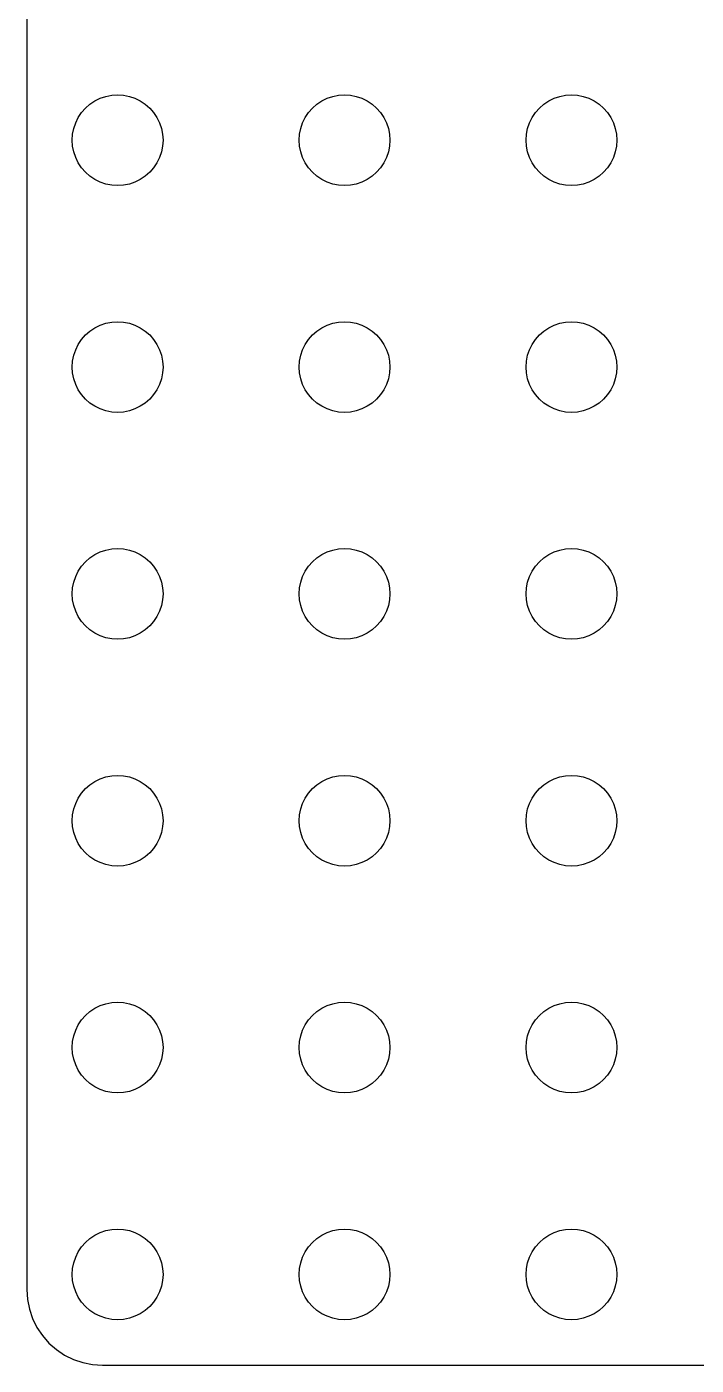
# Model space of a CAD drawing. Header units: metres. Extents: x -89 to 89, y -89 to 89.
# Drawn here: x -88.5 to -44.3, y -88.5 to 0 of the extents above; entities that cross this region are included whole.
import ezdxf

# ---------------------------------------------------------------- set-up
doc = ezdxf.new("R2010")
doc.units = ezdxf.units.M

msp = doc.modelspace()

# ---------------------------------------------------------------- linework, layer by layer
for p, q in [((-88.505, 83.505), (-88.505, -83.505)), ((-84.6213, -5.37868), (-84.3263, -5.11993)), ((-84.3263, -5.11993), (-84, -4.90192)), ((-84, -4.90192), (-83.648, -4.72835)), ((-83.648, -4.72835), (-83.2765, -4.60222)), ((-83.2765, -4.60222), (-82.8916, -4.52567)), ((-82.8916, -4.52567), (-82.5, -4.5)), ((-82.5, -4.5), (-82.1084, -4.52567)), ((-82.1084, -4.52567), (-81.7235, -4.60222)), ((-81.7235, -4.60222), (-81.3519, -4.72835)), ((-81.3519, -4.72835), (-81, -4.90192)), ((-81, -4.90192), (-80.6737, -5.11993)), ((-80.6737, -5.11993), (-80.3787, -5.37868)), ((-69.6213, -5.37868), (-69.3263, -5.11993)), ((-69.3263, -5.11993), (-69, -4.90192)), ((-69, -4.90192), (-68.648, -4.72835)), ((-68.648, -4.72835), (-68.2765, -4.60222)), ((-68.2765, -4.60222), (-67.8916, -4.52567)), ((-67.8916, -4.52567), (-67.5, -4.5)), ((-67.5, -4.5), (-67.1084, -4.52567)), ((-67.1084, -4.52567), (-66.7235, -4.60222)), ((-66.7235, -4.60222), (-66.3519, -4.72835)), ((-66.3519, -4.72835), (-66, -4.90192)), ((-66, -4.90192), (-65.6737, -5.11993)), ((-65.6737, -5.11993), (-65.3787, -5.37868)), ((-54.6213, -5.37868), (-54.3263, -5.11993)), ((-54.3263, -5.11993), (-54, -4.90192)), ((-54, -4.90192), (-53.648, -4.72835)), ((-53.648, -4.72835), (-53.2765, -4.60222)), ((-53.2765, -4.60222), (-52.8916, -4.52567)), ((-52.8916, -4.52567), (-52.5, -4.5)), ((-52.5, -4.5), (-52.1084, -4.52567)), ((-52.1084, -4.52567), (-51.7235, -4.60222)), ((-51.7235, -4.60222), (-51.3519, -4.72835)), ((-51.3519, -4.72835), (-51, -4.90192)), ((-51, -4.90192), (-50.6737, -5.11993)), ((-50.6737, -5.11993), (-50.3787, -5.37868)), ((-85.2716, -6.35194), (-85.0981, -6)), ((-85.0981, -6), (-84.8801, -5.67371)), ((-84.8801, -5.67371), (-84.6213, -5.37868)), ((-80.3787, -5.37868), (-80.1199, -5.67371)), ((-80.1199, -5.67371), (-79.9019, -6)), ((-79.9019, -6), (-79.7284, -6.35194)), ((-70.2716, -6.35194), (-70.0981, -6)), ((-70.0981, -6), (-69.8801, -5.67371)), ((-69.8801, -5.67371), (-69.6213, -5.37868)), ((-65.3787, -5.37868), (-65.1199, -5.67371)), ((-65.1199, -5.67371), (-64.9019, -6)), ((-64.9019, -6), (-64.7284, -6.35194)), ((-55.2716, -6.35194), (-55.0981, -6)), ((-55.0981, -6), (-54.8801, -5.67371)), ((-54.8801, -5.67371), (-54.6213, -5.37868)), ((-50.3787, -5.37868), (-50.1199, -5.67371)), ((-50.1199, -5.67371), (-49.9019, -6)), ((-49.9019, -6), (-49.7284, -6.35194)), ((-85.4743, -7.10841), (-85.3978, -6.72354)), ((-85.3978, -6.72354), (-85.2716, -6.35194)), ((-79.7284, -6.35194), (-79.6022, -6.72354)), ((-79.6022, -6.72354), (-79.5257, -7.10841)), ((-70.4743, -7.10841), (-70.3978, -6.72354)), ((-70.3978, -6.72354), (-70.2716, -6.35194)), ((-64.7284, -6.35194), (-64.6022, -6.72354)), ((-64.6022, -6.72354), (-64.5257, -7.10841)), ((-55.4743, -7.10841), (-55.3978, -6.72354)), ((-55.3978, -6.72354), (-55.2716, -6.35194)), ((-49.7284, -6.35194), (-49.6022, -6.72354)), ((-49.6022, -6.72354), (-49.5257, -7.10841)), ((-85.5, -7.5), (-85.4743, -7.10841)), ((-85.4743, -7.89157), (-85.5, -7.5)), ((-85.3978, -8.27644), (-85.4743, -7.89157)), ((-79.5257, -7.89157), (-79.6022, -8.27644)), ((-79.5257, -7.10841), (-79.5, -7.5)), ((-79.5, -7.5), (-79.5257, -7.89157)), ((-70.5, -7.5), (-70.4743, -7.10841)), ((-70.4743, -7.89157), (-70.5, -7.5)), ((-70.3978, -8.27644), (-70.4743, -7.89157)), ((-64.5257, -7.89157), (-64.6022, -8.27644)), ((-64.5257, -7.10841), (-64.5, -7.5)), ((-64.5, -7.5), (-64.5257, -7.89157)), ((-55.5, -7.5), (-55.4743, -7.10841)), ((-55.4743, -7.89157), (-55.5, -7.5)), ((-55.3978, -8.27644), (-55.4743, -7.89157)), ((-49.5257, -7.89157), (-49.6022, -8.27644)), ((-49.5257, -7.10841), (-49.5, -7.5)), ((-49.5, -7.5), (-49.5257, -7.89157)), ((-85.2716, -8.64804), (-85.3978, -8.27644)), ((-85.0981, -9), (-85.2716, -8.64804)), ((-79.7284, -8.64804), (-79.9019, -9)), ((-79.6022, -8.27644), (-79.7284, -8.64804)), ((-70.2716, -8.64804), (-70.3978, -8.27644)), ((-70.0981, -9), (-70.2716, -8.64804)), ((-64.7284, -8.64804), (-64.9019, -9)), ((-64.6022, -8.27644), (-64.7284, -8.64804)), ((-55.2716, -8.64804), (-55.3978, -8.27644)), ((-55.0981, -9), (-55.2716, -8.64804)), ((-49.7284, -8.64804), (-49.9019, -9)), ((-49.6022, -8.27644), (-49.7284, -8.64804)), ((-84.8801, -9.32628), (-85.0981, -9)), ((-84.6213, -9.62131), (-84.8801, -9.32628)), ((-84.3263, -9.88005), (-84.6213, -9.62131)), ((-80.3787, -9.62131), (-80.6737, -9.88005)), ((-80.1199, -9.32628), (-80.3787, -9.62131)), ((-79.9019, -9), (-80.1199, -9.32628)), ((-69.8801, -9.32628), (-70.0981, -9)), ((-69.6213, -9.62131), (-69.8801, -9.32628)), ((-69.3263, -9.88005), (-69.6213, -9.62131)), ((-65.3787, -9.62131), (-65.6737, -9.88005)), ((-65.1199, -9.32628), (-65.3787, -9.62131)), ((-64.9019, -9), (-65.1199, -9.32628)), ((-54.8801, -9.32628), (-55.0981, -9)), ((-54.6213, -9.62131), (-54.8801, -9.32628)), ((-54.3263, -9.88005), (-54.6213, -9.62131)), ((-50.3787, -9.62131), (-50.6737, -9.88005)), ((-50.1199, -9.32628), (-50.3787, -9.62131)), ((-49.9019, -9), (-50.1199, -9.32628)), ((-84, -10.0981), (-84.3263, -9.88005)), ((-83.648, -10.2716), (-84, -10.0981)), ((-83.2765, -10.3978), (-83.648, -10.2716)), ((-82.8916, -10.4743), (-83.2765, -10.3978)), ((-82.5, -10.5), (-82.8916, -10.4743)), ((-82.1084, -10.4743), (-82.5, -10.5)), ((-81.7235, -10.3978), (-82.1084, -10.4743)), ((-81.3519, -10.2716), (-81.7235, -10.3978)), ((-81, -10.0981), (-81.3519, -10.2716)), ((-80.6737, -9.88005), (-81, -10.0981)), ((-69, -10.0981), (-69.3263, -9.88005)), ((-68.648, -10.2716), (-69, -10.0981)), ((-68.2765, -10.3978), (-68.648, -10.2716)), ((-67.8916, -10.4743), (-68.2765, -10.3978)), ((-67.5, -10.5), (-67.8916, -10.4743)), ((-67.1084, -10.4743), (-67.5, -10.5)), ((-66.7235, -10.3978), (-67.1084, -10.4743)), ((-66.3519, -10.2716), (-66.7235, -10.3978)), ((-66, -10.0981), (-66.3519, -10.2716)), ((-65.6737, -9.88005), (-66, -10.0981)), ((-54, -10.0981), (-54.3263, -9.88005)), ((-53.648, -10.2716), (-54, -10.0981)), ((-53.2765, -10.3978), (-53.648, -10.2716)), ((-52.8916, -10.4743), (-53.2765, -10.3978)), ((-52.5, -10.5), (-52.8916, -10.4743)), ((-52.1084, -10.4743), (-52.5, -10.5)), ((-51.7235, -10.3978), (-52.1084, -10.4743)), ((-51.3519, -10.2716), (-51.7235, -10.3978)), ((-51, -10.0981), (-51.3519, -10.2716)), ((-50.6737, -9.88005), (-51, -10.0981)), ((-84.6213, -20.3787), (-84.3263, -20.1199)), ((-84.3263, -20.1199), (-84, -19.9019)), ((-84, -19.9019), (-83.648, -19.7283)), ((-83.648, -19.7283), (-83.2765, -19.6022)), ((-83.2765, -19.6022), (-82.8916, -19.5257)), ((-82.8916, -19.5257), (-82.5, -19.5)), ((-82.5, -19.5), (-82.1084, -19.5257)), ((-82.1084, -19.5257), (-81.7235, -19.6022)), ((-81.7235, -19.6022), (-81.3519, -19.7283)), ((-81.3519, -19.7283), (-81, -19.9019)), ((-81, -19.9019), (-80.6737, -20.1199)), ((-80.6737, -20.1199), (-80.3787, -20.3787)), ((-69.6213, -20.3787), (-69.3263, -20.1199)), ((-69.3263, -20.1199), (-69, -19.9019)), ((-69, -19.9019), (-68.648, -19.7283)), ((-68.648, -19.7283), (-68.2765, -19.6022)), ((-68.2765, -19.6022), (-67.8916, -19.5257)), ((-67.8916, -19.5257), (-67.5, -19.5)), ((-67.5, -19.5), (-67.1084, -19.5257)), ((-67.1084, -19.5257), (-66.7235, -19.6022)), ((-66.7235, -19.6022), (-66.3519, -19.7283)), ((-66.3519, -19.7283), (-66, -19.9019)), ((-66, -19.9019), (-65.6737, -20.1199)), ((-65.6737, -20.1199), (-65.3787, -20.3787)), ((-54.6213, -20.3787), (-54.3263, -20.1199)), ((-54.3263, -20.1199), (-54, -19.9019)), ((-54, -19.9019), (-53.648, -19.7283)), ((-53.648, -19.7283), (-53.2765, -19.6022)), ((-53.2765, -19.6022), (-52.8916, -19.5257)), ((-52.8916, -19.5257), (-52.5, -19.5)), ((-52.5, -19.5), (-52.1084, -19.5257)), ((-52.1084, -19.5257), (-51.7235, -19.6022)), ((-51.7235, -19.6022), (-51.3519, -19.7283)), ((-51.3519, -19.7283), (-51, -19.9019)), ((-51, -19.9019), (-50.6737, -20.1199)), ((-50.6737, -20.1199), (-50.3787, -20.3787)), ((-85.2716, -21.3519), (-85.0981, -21)), ((-85.0981, -21), (-84.8801, -20.6737)), ((-84.8801, -20.6737), (-84.6213, -20.3787)), ((-80.3787, -20.3787), (-80.1199, -20.6737)), ((-80.1199, -20.6737), (-79.9019, -21)), ((-79.9019, -21), (-79.7284, -21.3519)), ((-70.2716, -21.3519), (-70.0981, -21)), ((-70.0981, -21), (-69.8801, -20.6737)), ((-69.8801, -20.6737), (-69.6213, -20.3787)), ((-65.3787, -20.3787), (-65.1199, -20.6737)), ((-65.1199, -20.6737), (-64.9019, -21)), ((-64.9019, -21), (-64.7284, -21.3519)), ((-55.2716, -21.3519), (-55.0981, -21)), ((-55.0981, -21), (-54.8801, -20.6737)), ((-54.8801, -20.6737), (-54.6213, -20.3787)), ((-50.3787, -20.3787), (-50.1199, -20.6737)), ((-50.1199, -20.6737), (-49.9019, -21)), ((-49.9019, -21), (-49.7284, -21.3519)), ((-85.5, -22.5), (-85.4743, -22.1084)), ((-85.4743, -22.1084), (-85.3978, -21.7235)), ((-85.3978, -21.7235), (-85.2716, -21.3519)), ((-79.7284, -21.3519), (-79.6022, -21.7235)), ((-79.6022, -21.7235), (-79.5257, -22.1084)), ((-79.5257, -22.1084), (-79.5, -22.5)), ((-70.5, -22.5), (-70.4743, -22.1084)), ((-70.4743, -22.1084), (-70.3978, -21.7235)), ((-70.3978, -21.7235), (-70.2716, -21.3519)), ((-64.7284, -21.3519), (-64.6022, -21.7235)), ((-64.6022, -21.7235), (-64.5257, -22.1084)), ((-64.5257, -22.1084), (-64.5, -22.5)), ((-55.5, -22.5), (-55.4743, -22.1084)), ((-55.4743, -22.1084), (-55.3978, -21.7235)), ((-55.3978, -21.7235), (-55.2716, -21.3519)), ((-49.7284, -21.3519), (-49.6022, -21.7235)), ((-49.6022, -21.7235), (-49.5257, -22.1084)), ((-49.5257, -22.1084), (-49.5, -22.5)), ((-85.4743, -22.8916), (-85.5, -22.5)), ((-85.3978, -23.2764), (-85.4743, -22.8916)), ((-79.5257, -22.8916), (-79.6022, -23.2764)), ((-79.5, -22.5), (-79.5257, -22.8916)), ((-70.4743, -22.8916), (-70.5, -22.5)), ((-70.3978, -23.2764), (-70.4743, -22.8916)), ((-64.5257, -22.8916), (-64.6022, -23.2764)), ((-64.5, -22.5), (-64.5257, -22.8916)), ((-55.4743, -22.8916), (-55.5, -22.5)), ((-55.3978, -23.2764), (-55.4743, -22.8916)), ((-49.5257, -22.8916), (-49.6022, -23.2764)), ((-49.5, -22.5), (-49.5257, -22.8916)), ((-85.2716, -23.648), (-85.3978, -23.2764)), ((-85.0981, -24), (-85.2716, -23.648)), ((-79.7284, -23.648), (-79.9019, -24)), ((-79.6022, -23.2764), (-79.7284, -23.648)), ((-70.2716, -23.648), (-70.3978, -23.2764)), ((-70.0981, -24), (-70.2716, -23.648)), ((-64.7284, -23.648), (-64.9019, -24)), ((-64.6022, -23.2764), (-64.7284, -23.648)), ((-55.2716, -23.648), (-55.3978, -23.2764)), ((-55.0981, -24), (-55.2716, -23.648)), ((-49.7284, -23.648), (-49.9019, -24)), ((-49.6022, -23.2764), (-49.7284, -23.648)), ((-84.8801, -24.3263), (-85.0981, -24)), ((-84.6213, -24.6213), (-84.8801, -24.3263)), ((-84.3263, -24.8801), (-84.6213, -24.6213)), ((-80.3787, -24.6213), (-80.6737, -24.8801)), ((-80.1199, -24.3263), (-80.3787, -24.6213)), ((-79.9019, -24), (-80.1199, -24.3263)), ((-69.8801, -24.3263), (-70.0981, -24)), ((-69.6213, -24.6213), (-69.8801, -24.3263)), ((-69.3263, -24.8801), (-69.6213, -24.6213)), ((-65.3787, -24.6213), (-65.6737, -24.8801)), ((-65.1199, -24.3263), (-65.3787, -24.6213)), ((-64.9019, -24), (-65.1199, -24.3263)), ((-54.8801, -24.3263), (-55.0981, -24)), ((-54.6213, -24.6213), (-54.8801, -24.3263)), ((-54.3263, -24.8801), (-54.6213, -24.6213)), ((-50.3787, -24.6213), (-50.6737, -24.8801)), ((-50.1199, -24.3263), (-50.3787, -24.6213)), ((-49.9019, -24), (-50.1199, -24.3263)), ((-84, -25.0981), (-84.3263, -24.8801)), ((-83.648, -25.2716), (-84, -25.0981)), ((-83.2765, -25.3978), (-83.648, -25.2716)), ((-82.8916, -25.4743), (-83.2765, -25.3978)), ((-82.5, -25.5), (-82.8916, -25.4743)), ((-82.1084, -25.4743), (-82.5, -25.5)), ((-81.7235, -25.3978), (-82.1084, -25.4743)), ((-81.3519, -25.2716), (-81.7235, -25.3978)), ((-81, -25.0981), (-81.3519, -25.2716)), ((-80.6737, -24.8801), (-81, -25.0981)), ((-69, -25.0981), (-69.3263, -24.8801)), ((-68.648, -25.2716), (-69, -25.0981)), ((-68.2765, -25.3978), (-68.648, -25.2716)), ((-67.8916, -25.4743), (-68.2765, -25.3978)), ((-67.5, -25.5), (-67.8916, -25.4743)), ((-67.1084, -25.4743), (-67.5, -25.5)), ((-66.7235, -25.3978), (-67.1084, -25.4743)), ((-66.3519, -25.2716), (-66.7235, -25.3978)), ((-66, -25.0981), (-66.3519, -25.2716)), ((-65.6737, -24.8801), (-66, -25.0981)), ((-54, -25.0981), (-54.3263, -24.8801)), ((-53.648, -25.2716), (-54, -25.0981)), ((-53.2765, -25.3978), (-53.648, -25.2716)), ((-52.8916, -25.4743), (-53.2765, -25.3978)), ((-52.5, -25.5), (-52.8916, -25.4743)), ((-52.1084, -25.4743), (-52.5, -25.5)), ((-51.7235, -25.3978), (-52.1084, -25.4743)), ((-51.3519, -25.2716), (-51.7235, -25.3978)), ((-51, -25.0981), (-51.3519, -25.2716)), ((-50.6737, -24.8801), (-51, -25.0981)), ((-82.8916, -34.5257), (-82.5, -34.5)), ((-82.5, -34.5), (-82.1084, -34.5257)), ((-67.8916, -34.5257), (-67.5, -34.5)), ((-67.5, -34.5), (-67.1084, -34.5257)), ((-52.8916, -34.5257), (-52.5, -34.5)), ((-52.5, -34.5), (-52.1084, -34.5257)), ((-84.8801, -35.6737), (-84.6213, -35.3787)), ((-84.6213, -35.3787), (-84.3263, -35.1199)), ((-84.3263, -35.1199), (-84, -34.9019)), ((-84, -34.9019), (-83.648, -34.7284)), ((-83.648, -34.7284), (-83.2765, -34.6022)), ((-83.2765, -34.6022), (-82.8916, -34.5257)), ((-82.1084, -34.5257), (-81.7235, -34.6022)), ((-81.7235, -34.6022), (-81.3519, -34.7284)), ((-81.3519, -34.7284), (-81, -34.9019)), ((-81, -34.9019), (-80.6737, -35.1199)), ((-80.6737, -35.1199), (-80.3787, -35.3787)), ((-80.3787, -35.3787), (-80.1199, -35.6737)), ((-69.8801, -35.6737), (-69.6213, -35.3787)), ((-69.6213, -35.3787), (-69.3263, -35.1199)), ((-69.3263, -35.1199), (-69, -34.9019)), ((-69, -34.9019), (-68.648, -34.7284)), ((-68.648, -34.7284), (-68.2765, -34.6022)), ((-68.2765, -34.6022), (-67.8916, -34.5257)), ((-67.1084, -34.5257), (-66.7235, -34.6022)), ((-66.7235, -34.6022), (-66.3519, -34.7284)), ((-66.3519, -34.7284), (-66, -34.9019)), ((-66, -34.9019), (-65.6737, -35.1199)), ((-65.6737, -35.1199), (-65.3787, -35.3787)), ((-65.3787, -35.3787), (-65.1199, -35.6737)), ((-54.8801, -35.6737), (-54.6213, -35.3787)), ((-54.6213, -35.3787), (-54.3263, -35.1199)), ((-54.3263, -35.1199), (-54, -34.9019)), ((-54, -34.9019), (-53.648, -34.7284)), ((-53.648, -34.7284), (-53.2765, -34.6022)), ((-53.2765, -34.6022), (-52.8916, -34.5257)), ((-52.1084, -34.5257), (-51.7235, -34.6022)), ((-51.7235, -34.6022), (-51.3519, -34.7284)), ((-51.3519, -34.7284), (-51, -34.9019)), ((-51, -34.9019), (-50.6737, -35.1199)), ((-50.6737, -35.1199), (-50.3787, -35.3787)), ((-50.3787, -35.3787), (-50.1199, -35.6737)), ((-85.2716, -36.3519), (-85.0981, -36)), ((-85.0981, -36), (-84.8801, -35.6737)), ((-80.1199, -35.6737), (-79.9019, -36)), ((-79.9019, -36), (-79.7284, -36.3519)), ((-70.2716, -36.3519), (-70.0981, -36)), ((-70.0981, -36), (-69.8801, -35.6737)), ((-65.1199, -35.6737), (-64.9019, -36)), ((-64.9019, -36), (-64.7284, -36.3519)), ((-55.2716, -36.3519), (-55.0981, -36)), ((-55.0981, -36), (-54.8801, -35.6737)), ((-50.1199, -35.6737), (-49.9019, -36)), ((-49.9019, -36), (-49.7284, -36.3519)), ((-85.5, -37.5), (-85.4743, -37.1084)), ((-85.4743, -37.1084), (-85.3978, -36.7235)), ((-85.3978, -36.7235), (-85.2716, -36.3519)), ((-79.7284, -36.3519), (-79.6022, -36.7235)), ((-79.6022, -36.7235), (-79.5257, -37.1084)), ((-79.5257, -37.1084), (-79.5, -37.5)), ((-70.5, -37.5), (-70.4743, -37.1084)), ((-70.4743, -37.1084), (-70.3978, -36.7235)), ((-70.3978, -36.7235), (-70.2716, -36.3519)), ((-64.7284, -36.3519), (-64.6022, -36.7235)), ((-64.6022, -36.7235), (-64.5257, -37.1084)), ((-64.5257, -37.1084), (-64.5, -37.5)), ((-55.5, -37.5), (-55.4743, -37.1084)), ((-55.4743, -37.1084), (-55.3978, -36.7235)), ((-55.3978, -36.7235), (-55.2716, -36.3519)), ((-49.7284, -36.3519), (-49.6022, -36.7235)), ((-49.6022, -36.7235), (-49.5257, -37.1084)), ((-49.5257, -37.1084), (-49.5, -37.5)), ((-85.4743, -37.8916), (-85.5, -37.5)), ((-85.3978, -38.2765), (-85.4743, -37.8916)), ((-79.5257, -37.8916), (-79.6022, -38.2765)), ((-79.5, -37.5), (-79.5257, -37.8916)), ((-70.4743, -37.8916), (-70.5, -37.5)), ((-70.3978, -38.2765), (-70.4743, -37.8916)), ((-64.5257, -37.8916), (-64.6022, -38.2765)), ((-64.5, -37.5), (-64.5257, -37.8916)), ((-55.4743, -37.8916), (-55.5, -37.5)), ((-55.3978, -38.2765), (-55.4743, -37.8916)), ((-49.5257, -37.8916), (-49.6022, -38.2765)), ((-49.5, -37.5), (-49.5257, -37.8916)), ((-85.2716, -38.648), (-85.3978, -38.2765)), ((-85.0981, -39), (-85.2716, -38.648)), ((-79.7284, -38.648), (-79.9019, -39)), ((-79.6022, -38.2765), (-79.7284, -38.648)), ((-70.2716, -38.648), (-70.3978, -38.2765)), ((-70.0981, -39), (-70.2716, -38.648)), ((-64.7284, -38.648), (-64.9019, -39)), ((-64.6022, -38.2765), (-64.7284, -38.648)), ((-55.2716, -38.648), (-55.3978, -38.2765)), ((-55.0981, -39), (-55.2716, -38.648)), ((-49.7284, -38.648), (-49.9019, -39)), ((-49.6022, -38.2765), (-49.7284, -38.648)), ((-84.8801, -39.3263), (-85.0981, -39)), ((-84.6213, -39.6213), (-84.8801, -39.3263)), ((-84.3263, -39.8801), (-84.6213, -39.6213)), ((-80.3787, -39.6213), (-80.6737, -39.8801)), ((-80.1199, -39.3263), (-80.3787, -39.6213)), ((-79.9019, -39), (-80.1199, -39.3263)), ((-69.8801, -39.3263), (-70.0981, -39)), ((-69.6213, -39.6213), (-69.8801, -39.3263)), ((-69.3263, -39.8801), (-69.6213, -39.6213)), ((-65.3787, -39.6213), (-65.6737, -39.8801)), ((-65.1199, -39.3263), (-65.3787, -39.6213)), ((-64.9019, -39), (-65.1199, -39.3263)), ((-54.8801, -39.3263), (-55.0981, -39)), ((-54.6213, -39.6213), (-54.8801, -39.3263)), ((-54.3263, -39.8801), (-54.6213, -39.6213)), ((-50.3787, -39.6213), (-50.6737, -39.8801)), ((-50.1199, -39.3263), (-50.3787, -39.6213)), ((-49.9019, -39), (-50.1199, -39.3263)), ((-84, -40.0981), (-84.3263, -39.8801)), ((-83.648, -40.2716), (-84, -40.0981)), ((-83.2765, -40.3978), (-83.648, -40.2716)), ((-82.8916, -40.4743), (-83.2765, -40.3978)), ((-82.5, -40.5), (-82.8916, -40.4743)), ((-82.1084, -40.4743), (-82.5, -40.5)), ((-81.7235, -40.3978), (-82.1084, -40.4743)), ((-81.3519, -40.2716), (-81.7235, -40.3978)), ((-81, -40.0981), (-81.3519, -40.2716)), ((-80.6737, -39.8801), (-81, -40.0981)), ((-69, -40.0981), (-69.3263, -39.8801)), ((-68.648, -40.2716), (-69, -40.0981)), ((-68.2765, -40.3978), (-68.648, -40.2716)), ((-67.8916, -40.4743), (-68.2765, -40.3978)), ((-67.5, -40.5), (-67.8916, -40.4743)), ((-67.1084, -40.4743), (-67.5, -40.5)), ((-66.7235, -40.3978), (-67.1084, -40.4743)), ((-66.3519, -40.2716), (-66.7235, -40.3978)), ((-66, -40.0981), (-66.3519, -40.2716)), ((-65.6737, -39.8801), (-66, -40.0981)), ((-54, -40.0981), (-54.3263, -39.8801)), ((-53.648, -40.2716), (-54, -40.0981)), ((-53.2765, -40.3978), (-53.648, -40.2716)), ((-52.8916, -40.4743), (-53.2765, -40.3978)), ((-52.5, -40.5), (-52.8916, -40.4743)), ((-52.1084, -40.4743), (-52.5, -40.5)), ((-51.7235, -40.3978), (-52.1084, -40.4743)), ((-51.3519, -40.2716), (-51.7235, -40.3978)), ((-51, -40.0981), (-51.3519, -40.2716)), ((-50.6737, -39.8801), (-51, -40.0981)), ((-83.2765, -49.6022), (-82.8916, -49.5257)), ((-82.8916, -49.5257), (-82.5, -49.5)), ((-82.5, -49.5), (-82.1084, -49.5257)), ((-82.1084, -49.5257), (-81.7235, -49.6022)), ((-68.2765, -49.6022), (-67.8916, -49.5257)), ((-67.8916, -49.5257), (-67.5, -49.5)), ((-67.5, -49.5), (-67.1084, -49.5257)), ((-67.1084, -49.5257), (-66.7235, -49.6022)), ((-53.2765, -49.6022), (-52.8916, -49.5257)), ((-52.8916, -49.5257), (-52.5, -49.5)), ((-52.5, -49.5), (-52.1084, -49.5257)), ((-52.1084, -49.5257), (-51.7235, -49.6022)), ((-84.8801, -50.6737), (-84.6213, -50.3787)), ((-84.6213, -50.3787), (-84.3263, -50.1199)), ((-84.3263, -50.1199), (-84, -49.9019)), ((-84, -49.9019), (-83.648, -49.7284)), ((-83.648, -49.7284), (-83.2765, -49.6022)), ((-81.7235, -49.6022), (-81.3519, -49.7284)), ((-81.3519, -49.7284), (-81, -49.9019)), ((-81, -49.9019), (-80.6737, -50.1199)), ((-80.6737, -50.1199), (-80.3787, -50.3787)), ((-80.3787, -50.3787), (-80.1199, -50.6737)), ((-69.8801, -50.6737), (-69.6213, -50.3787)), ((-69.6213, -50.3787), (-69.3263, -50.1199)), ((-69.3263, -50.1199), (-69, -49.9019)), ((-69, -49.9019), (-68.648, -49.7284)), ((-68.648, -49.7284), (-68.2765, -49.6022)), ((-66.7235, -49.6022), (-66.3519, -49.7284)), ((-66.3519, -49.7284), (-66, -49.9019)), ((-66, -49.9019), (-65.6737, -50.1199)), ((-65.6737, -50.1199), (-65.3787, -50.3787)), ((-65.3787, -50.3787), (-65.1199, -50.6737)), ((-54.8801, -50.6737), (-54.6213, -50.3787)), ((-54.6213, -50.3787), (-54.3263, -50.1199)), ((-54.3263, -50.1199), (-54, -49.9019)), ((-54, -49.9019), (-53.648, -49.7284)), ((-53.648, -49.7284), (-53.2765, -49.6022)), ((-51.7235, -49.6022), (-51.3519, -49.7284)), ((-51.3519, -49.7284), (-51, -49.9019)), ((-51, -49.9019), (-50.6737, -50.1199)), ((-50.6737, -50.1199), (-50.3787, -50.3787)), ((-50.3787, -50.3787), (-50.1199, -50.6737)), ((-85.2716, -51.3519), (-85.0981, -51)), ((-85.0981, -51), (-84.8801, -50.6737)), ((-80.1199, -50.6737), (-79.9019, -51)), ((-79.9019, -51), (-79.7284, -51.3519)), ((-70.2716, -51.3519), (-70.0981, -51)), ((-70.0981, -51), (-69.8801, -50.6737)), ((-65.1199, -50.6737), (-64.9019, -51)), ((-64.9019, -51), (-64.7284, -51.3519)), ((-55.2716, -51.3519), (-55.0981, -51)), ((-55.0981, -51), (-54.8801, -50.6737)), ((-50.1199, -50.6737), (-49.9019, -51)), ((-49.9019, -51), (-49.7284, -51.3519)), ((-85.5, -52.5), (-85.4743, -52.1084)), ((-85.4743, -52.1084), (-85.3978, -51.7235)), ((-85.3978, -51.7235), (-85.2716, -51.3519)), ((-79.7284, -51.3519), (-79.6022, -51.7235)), ((-79.6022, -51.7235), (-79.5257, -52.1084)), ((-79.5257, -52.1084), (-79.5, -52.5)), ((-70.5, -52.5), (-70.4743, -52.1084)), ((-70.4743, -52.1084), (-70.3978, -51.7235)), ((-70.3978, -51.7235), (-70.2716, -51.3519)), ((-64.7284, -51.3519), (-64.6022, -51.7235)), ((-64.6022, -51.7235), (-64.5257, -52.1084)), ((-64.5257, -52.1084), (-64.5, -52.5)), ((-55.5, -52.5), (-55.4743, -52.1084)), ((-55.4743, -52.1084), (-55.3978, -51.7235)), ((-55.3978, -51.7235), (-55.2716, -51.3519)), ((-49.7284, -51.3519), (-49.6022, -51.7235)), ((-49.6022, -51.7235), (-49.5257, -52.1084)), ((-49.5257, -52.1084), (-49.5, -52.5)), ((-85.4743, -52.8916), (-85.5, -52.5)), ((-85.3978, -53.2765), (-85.4743, -52.8916)), ((-79.5257, -52.8916), (-79.6022, -53.2765)), ((-79.5, -52.5), (-79.5257, -52.8916)), ((-70.4743, -52.8916), (-70.5, -52.5)), ((-70.3978, -53.2765), (-70.4743, -52.8916)), ((-64.5257, -52.8916), (-64.6022, -53.2765)), ((-64.5, -52.5), (-64.5257, -52.8916)), ((-55.4743, -52.8916), (-55.5, -52.5)), ((-55.3978, -53.2765), (-55.4743, -52.8916)), ((-49.5257, -52.8916), (-49.6022, -53.2765)), ((-49.5, -52.5), (-49.5257, -52.8916)), ((-85.2716, -53.648), (-85.3978, -53.2765)), ((-85.0981, -54), (-85.2716, -53.648)), ((-79.7284, -53.648), (-79.9019, -54)), ((-79.6022, -53.2765), (-79.7284, -53.648)), ((-70.2716, -53.648), (-70.3978, -53.2765)), ((-70.0981, -54), (-70.2716, -53.648)), ((-64.7284, -53.648), (-64.9019, -54)), ((-64.6022, -53.2765), (-64.7284, -53.648)), ((-55.2716, -53.648), (-55.3978, -53.2765)), ((-55.0981, -54), (-55.2716, -53.648)), ((-49.7284, -53.648), (-49.9019, -54)), ((-49.6022, -53.2765), (-49.7284, -53.648)), ((-84.8801, -54.3263), (-85.0981, -54)), ((-84.6213, -54.6213), (-84.8801, -54.3263)), ((-84.3263, -54.8801), (-84.6213, -54.6213)), ((-80.3787, -54.6213), (-80.6737, -54.8801)), ((-80.1199, -54.3263), (-80.3787, -54.6213)), ((-79.9019, -54), (-80.1199, -54.3263)), ((-69.8801, -54.3263), (-70.0981, -54)), ((-69.6213, -54.6213), (-69.8801, -54.3263)), ((-69.3263, -54.8801), (-69.6213, -54.6213)), ((-65.3787, -54.6213), (-65.6737, -54.8801)), ((-65.1199, -54.3263), (-65.3787, -54.6213)), ((-64.9019, -54), (-65.1199, -54.3263)), ((-54.8801, -54.3263), (-55.0981, -54)), ((-54.6213, -54.6213), (-54.8801, -54.3263)), ((-54.3263, -54.8801), (-54.6213, -54.6213)), ((-50.3787, -54.6213), (-50.6737, -54.8801)), ((-50.1199, -54.3263), (-50.3787, -54.6213)), ((-49.9019, -54), (-50.1199, -54.3263)), ((-84, -55.0981), (-84.3263, -54.8801)), ((-83.648, -55.2716), (-84, -55.0981)), ((-83.2765, -55.3978), (-83.648, -55.2716)), ((-82.8916, -55.4743), (-83.2765, -55.3978)), ((-82.5, -55.5), (-82.8916, -55.4743)), ((-82.1084, -55.4743), (-82.5, -55.5)), ((-81.7235, -55.3978), (-82.1084, -55.4743)), ((-81.3519, -55.2716), (-81.7235, -55.3978)), ((-81, -55.0981), (-81.3519, -55.2716)), ((-80.6737, -54.8801), (-81, -55.0981)), ((-69, -55.0981), (-69.3263, -54.8801)), ((-68.648, -55.2716), (-69, -55.0981)), ((-68.2765, -55.3978), (-68.648, -55.2716)), ((-67.8916, -55.4743), (-68.2765, -55.3978)), ((-67.5, -55.5), (-67.8916, -55.4743)), ((-67.1084, -55.4743), (-67.5, -55.5)), ((-66.7235, -55.3978), (-67.1084, -55.4743)), ((-66.3519, -55.2716), (-66.7235, -55.3978)), ((-66, -55.0981), (-66.3519, -55.2716)), ((-65.6737, -54.8801), (-66, -55.0981)), ((-54, -55.0981), (-54.3263, -54.8801)), ((-53.648, -55.2716), (-54, -55.0981)), ((-53.2765, -55.3978), (-53.648, -55.2716)), ((-52.8916, -55.4743), (-53.2765, -55.3978)), ((-52.5, -55.5), (-52.8916, -55.4743)), ((-52.1084, -55.4743), (-52.5, -55.5)), ((-51.7235, -55.3978), (-52.1084, -55.4743)), ((-51.3519, -55.2716), (-51.7235, -55.3978)), ((-51, -55.0981), (-51.3519, -55.2716)), ((-50.6737, -54.8801), (-51, -55.0981)), ((-83.648, -64.7284), (-83.2765, -64.6022)), ((-83.2765, -64.6022), (-82.8916, -64.5257)), ((-82.8916, -64.5257), (-82.5, -64.5)), ((-82.5, -64.5), (-82.1084, -64.5257)), ((-82.1084, -64.5257), (-81.7235, -64.6022)), ((-81.7235, -64.6022), (-81.3519, -64.7284)), ((-68.648, -64.7284), (-68.2765, -64.6022)), ((-68.2765, -64.6022), (-67.8916, -64.5257)), ((-67.8916, -64.5257), (-67.5, -64.5)), ((-67.5, -64.5), (-67.1084, -64.5257)), ((-67.1084, -64.5257), (-66.7235, -64.6022)), ((-66.7235, -64.6022), (-66.3519, -64.7284)), ((-53.648, -64.7284), (-53.2765, -64.6022)), ((-53.2765, -64.6022), (-52.8916, -64.5257)), ((-52.8916, -64.5257), (-52.5, -64.5)), ((-52.5, -64.5), (-52.1084, -64.5257)), ((-52.1084, -64.5257), (-51.7235, -64.6022)), ((-51.7235, -64.6022), (-51.3519, -64.7284)), ((-84.8801, -65.6737), (-84.6213, -65.3787)), ((-84.6213, -65.3787), (-84.3263, -65.1199)), ((-84.3263, -65.1199), (-84, -64.9019)), ((-84, -64.9019), (-83.648, -64.7284)), ((-81.3519, -64.7284), (-81, -64.9019)), ((-81, -64.9019), (-80.6737, -65.1199)), ((-80.6737, -65.1199), (-80.3787, -65.3787)), ((-80.3787, -65.3787), (-80.1199, -65.6737)), ((-69.8801, -65.6737), (-69.6213, -65.3787)), ((-69.6213, -65.3787), (-69.3263, -65.1199)), ((-69.3263, -65.1199), (-69, -64.9019)), ((-69, -64.9019), (-68.648, -64.7284)), ((-66.3519, -64.7284), (-66, -64.9019)), ((-66, -64.9019), (-65.6737, -65.1199)), ((-65.6737, -65.1199), (-65.3787, -65.3787)), ((-65.3787, -65.3787), (-65.1199, -65.6737)), ((-54.8801, -65.6737), (-54.6213, -65.3787)), ((-54.6213, -65.3787), (-54.3263, -65.1199)), ((-54.3263, -65.1199), (-54, -64.9019)), ((-54, -64.9019), (-53.648, -64.7284)), ((-51.3519, -64.7284), (-51, -64.9019)), ((-51, -64.9019), (-50.6737, -65.1199)), ((-50.6737, -65.1199), (-50.3787, -65.3787)), ((-50.3787, -65.3787), (-50.1199, -65.6737)), ((-85.3978, -66.7235), (-85.2716, -66.3519)), ((-85.2716, -66.3519), (-85.0981, -66)), ((-85.0981, -66), (-84.8801, -65.6737)), ((-80.1199, -65.6737), (-79.9019, -66)), ((-79.9019, -66), (-79.7284, -66.3519)), ((-79.7284, -66.3519), (-79.6022, -66.7235)), ((-70.3978, -66.7235), (-70.2716, -66.3519)), ((-70.2716, -66.3519), (-70.0981, -66)), ((-70.0981, -66), (-69.8801, -65.6737)), ((-65.1199, -65.6737), (-64.9019, -66)), ((-64.9019, -66), (-64.7284, -66.3519)), ((-64.7284, -66.3519), (-64.6022, -66.7235)), ((-55.3978, -66.7235), (-55.2716, -66.3519)), ((-55.2716, -66.3519), (-55.0981, -66)), ((-55.0981, -66), (-54.8801, -65.6737)), ((-50.1199, -65.6737), (-49.9019, -66)), ((-49.9019, -66), (-49.7284, -66.3519)), ((-49.7284, -66.3519), (-49.6022, -66.7235)), ((-85.5, -67.5), (-85.4743, -67.1084)), ((-85.4743, -67.1084), (-85.3978, -66.7235)), ((-79.6022, -66.7235), (-79.5257, -67.1084)), ((-79.5257, -67.1084), (-79.5, -67.5)), ((-70.5, -67.5), (-70.4743, -67.1084)), ((-70.4743, -67.1084), (-70.3978, -66.7235)), ((-64.6022, -66.7235), (-64.5257, -67.1084)), ((-64.5257, -67.1084), (-64.5, -67.5)), ((-55.5, -67.5), (-55.4743, -67.1084)), ((-55.4743, -67.1084), (-55.3978, -66.7235)), ((-49.6022, -66.7235), (-49.5257, -67.1084)), ((-49.5257, -67.1084), (-49.5, -67.5)), ((-85.4743, -67.8916), (-85.5, -67.5)), ((-85.3978, -68.2765), (-85.4743, -67.8916)), ((-79.5257, -67.8916), (-79.6022, -68.2765)), ((-79.5, -67.5), (-79.5257, -67.8916)), ((-70.4743, -67.8916), (-70.5, -67.5)), ((-70.3978, -68.2765), (-70.4743, -67.8916)), ((-64.5257, -67.8916), (-64.6022, -68.2765)), ((-64.5, -67.5), (-64.5257, -67.8916)), ((-55.4743, -67.8916), (-55.5, -67.5)), ((-55.3978, -68.2765), (-55.4743, -67.8916)), ((-49.5257, -67.8916), (-49.6022, -68.2765)), ((-49.5, -67.5), (-49.5257, -67.8916)), ((-85.2716, -68.648), (-85.3978, -68.2765)), ((-85.0981, -69), (-85.2716, -68.648)), ((-84.8801, -69.3263), (-85.0981, -69)), ((-79.9019, -69), (-80.1199, -69.3263)), ((-79.7284, -68.648), (-79.9019, -69)), ((-79.6022, -68.2765), (-79.7284, -68.648)), ((-70.2716, -68.648), (-70.3978, -68.2765)), ((-70.0981, -69), (-70.2716, -68.648)), ((-69.8801, -69.3263), (-70.0981, -69)), ((-64.9019, -69), (-65.1199, -69.3263)), ((-64.7284, -68.648), (-64.9019, -69)), ((-64.6022, -68.2765), (-64.7284, -68.648)), ((-55.2716, -68.648), (-55.3978, -68.2765)), ((-55.0981, -69), (-55.2716, -68.648)), ((-54.8801, -69.3263), (-55.0981, -69)), ((-49.9019, -69), (-50.1199, -69.3263)), ((-49.7284, -68.648), (-49.9019, -69)), ((-49.6022, -68.2765), (-49.7284, -68.648)), ((-84.6213, -69.6213), (-84.8801, -69.3263)), ((-84.3263, -69.8801), (-84.6213, -69.6213)), ((-84, -70.0981), (-84.3263, -69.8801)), ((-80.6737, -69.8801), (-81, -70.0981)), ((-80.3787, -69.6213), (-80.6737, -69.8801)), ((-80.1199, -69.3263), (-80.3787, -69.6213)), ((-69.6213, -69.6213), (-69.8801, -69.3263)), ((-69.3263, -69.8801), (-69.6213, -69.6213)), ((-69, -70.0981), (-69.3263, -69.8801)), ((-65.6737, -69.8801), (-66, -70.0981)), ((-65.3787, -69.6213), (-65.6737, -69.8801)), ((-65.1199, -69.3263), (-65.3787, -69.6213)), ((-54.6213, -69.6213), (-54.8801, -69.3263)), ((-54.3263, -69.8801), (-54.6213, -69.6213)), ((-54, -70.0981), (-54.3263, -69.8801)), ((-50.6737, -69.8801), (-51, -70.0981)), ((-50.3787, -69.6213), (-50.6737, -69.8801)), ((-50.1199, -69.3263), (-50.3787, -69.6213)), ((-83.648, -70.2716), (-84, -70.0981)), ((-83.2765, -70.3978), (-83.648, -70.2716)), ((-82.8916, -70.4743), (-83.2765, -70.3978)), ((-82.5, -70.5), (-82.8916, -70.4743)), ((-82.1084, -70.4743), (-82.5, -70.5)), ((-81.7235, -70.3978), (-82.1084, -70.4743)), ((-81.3519, -70.2716), (-81.7235, -70.3978)), ((-81, -70.0981), (-81.3519, -70.2716)), ((-68.648, -70.2716), (-69, -70.0981)), ((-68.2765, -70.3978), (-68.648, -70.2716)), ((-67.8916, -70.4743), (-68.2765, -70.3978)), ((-67.5, -70.5), (-67.8916, -70.4743)), ((-67.1084, -70.4743), (-67.5, -70.5)), ((-66.7235, -70.3978), (-67.1084, -70.4743)), ((-66.3519, -70.2716), (-66.7235, -70.3978)), ((-66, -70.0981), (-66.3519, -70.2716)), ((-53.648, -70.2716), (-54, -70.0981)), ((-53.2765, -70.3978), (-53.648, -70.2716)), ((-52.8916, -70.4743), (-53.2765, -70.3978)), ((-52.5, -70.5), (-52.8916, -70.4743)), ((-52.1084, -70.4743), (-52.5, -70.5)), ((-51.7235, -70.3978), (-52.1084, -70.4743)), ((-51.3519, -70.2716), (-51.7235, -70.3978)), ((-51, -70.0981), (-51.3519, -70.2716)), ((-83.648, -79.7284), (-83.2765, -79.6022)), ((-83.2765, -79.6022), (-82.8916, -79.5257)), ((-82.8916, -79.5257), (-82.5, -79.5)), ((-82.5, -79.5), (-82.1084, -79.5257)), ((-82.1084, -79.5257), (-81.7235, -79.6022)), ((-81.7235, -79.6022), (-81.3519, -79.7284)), ((-68.648, -79.7284), (-68.2765, -79.6022)), ((-68.2765, -79.6022), (-67.8916, -79.5257)), ((-67.8916, -79.5257), (-67.5, -79.5)), ((-67.5, -79.5), (-67.1084, -79.5257)), ((-67.1084, -79.5257), (-66.7235, -79.6022)), ((-66.7235, -79.6022), (-66.3519, -79.7284)), ((-53.648, -79.7284), (-53.2765, -79.6022)), ((-53.2765, -79.6022), (-52.8916, -79.5257)), ((-52.8916, -79.5257), (-52.5, -79.5)), ((-52.5, -79.5), (-52.1084, -79.5257)), ((-52.1084, -79.5257), (-51.7235, -79.6022)), ((-51.7235, -79.6022), (-51.3519, -79.7284)), ((-84.8801, -80.6737), (-84.6213, -80.3787)), ((-84.6213, -80.3787), (-84.3263, -80.1199)), ((-84.3263, -80.1199), (-84, -79.9019)), ((-84, -79.9019), (-83.648, -79.7284)), ((-81.3519, -79.7284), (-81, -79.9019)), ((-81, -79.9019), (-80.6737, -80.1199)), ((-80.6737, -80.1199), (-80.3787, -80.3787)), ((-80.3787, -80.3787), (-80.1199, -80.6737)), ((-69.8801, -80.6737), (-69.6213, -80.3787)), ((-69.6213, -80.3787), (-69.3263, -80.1199)), ((-69.3263, -80.1199), (-69, -79.9019)), ((-69, -79.9019), (-68.648, -79.7284)), ((-66.3519, -79.7284), (-66, -79.9019)), ((-66, -79.9019), (-65.6737, -80.1199)), ((-65.6737, -80.1199), (-65.3787, -80.3787)), ((-65.3787, -80.3787), (-65.1199, -80.6737)), ((-54.8801, -80.6737), (-54.6213, -80.3787)), ((-54.6213, -80.3787), (-54.3263, -80.1199)), ((-54.3263, -80.1199), (-54, -79.9019)), ((-54, -79.9019), (-53.648, -79.7284)), ((-51.3519, -79.7284), (-51, -79.9019)), ((-51, -79.9019), (-50.6737, -80.1199)), ((-50.6737, -80.1199), (-50.3787, -80.3787)), ((-50.3787, -80.3787), (-50.1199, -80.6737)), ((-85.3978, -81.7235), (-85.2716, -81.3519)), ((-85.2716, -81.3519), (-85.0981, -81)), ((-85.0981, -81), (-84.8801, -80.6737)), ((-80.1199, -80.6737), (-79.9019, -81)), ((-79.9019, -81), (-79.7284, -81.3519)), ((-79.7284, -81.3519), (-79.6022, -81.7235)), ((-70.3978, -81.7235), (-70.2716, -81.3519)), ((-70.2716, -81.3519), (-70.0981, -81)), ((-70.0981, -81), (-69.8801, -80.6737)), ((-65.1199, -80.6737), (-64.9019, -81)), ((-64.9019, -81), (-64.7284, -81.3519)), ((-64.7284, -81.3519), (-64.6022, -81.7235)), ((-55.3978, -81.7235), (-55.2716, -81.3519)), ((-55.2716, -81.3519), (-55.0981, -81)), ((-55.0981, -81), (-54.8801, -80.6737)), ((-50.1199, -80.6737), (-49.9019, -81)), ((-49.9019, -81), (-49.7284, -81.3519)), ((-49.7284, -81.3519), (-49.6022, -81.7235)), ((-85.5, -82.5), (-85.4743, -82.1084)), ((-85.4743, -82.1084), (-85.3978, -81.7235)), ((-79.6022, -81.7235), (-79.5257, -82.1084)), ((-79.5257, -82.1084), (-79.5, -82.5)), ((-70.5, -82.5), (-70.4743, -82.1084)), ((-70.4743, -82.1084), (-70.3978, -81.7235)), ((-64.6022, -81.7235), (-64.5257, -82.1084)), ((-64.5257, -82.1084), (-64.5, -82.5)), ((-55.5, -82.5), (-55.4743, -82.1084)), ((-55.4743, -82.1084), (-55.3978, -81.7235)), ((-49.6022, -81.7235), (-49.5257, -82.1084)), ((-49.5257, -82.1084), (-49.5, -82.5)), ((-85.4743, -82.8916), (-85.5, -82.5)), ((-85.3978, -83.2765), (-85.4743, -82.8916)), ((-79.5257, -82.8916), (-79.6022, -83.2765)), ((-79.5, -82.5), (-79.5257, -82.8916)), ((-70.4743, -82.8916), (-70.5, -82.5)), ((-70.3978, -83.2765), (-70.4743, -82.8916)), ((-64.5257, -82.8916), (-64.6022, -83.2765)), ((-64.5, -82.5), (-64.5257, -82.8916)), ((-55.4743, -82.8916), (-55.5, -82.5)), ((-55.3978, -83.2765), (-55.4743, -82.8916)), ((-49.5257, -82.8916), (-49.6022, -83.2765)), ((-49.5, -82.5), (-49.5257, -82.8916)), ((-88.505, -83.505), (-88.4622, -84.1576)), ((-85.2716, -83.648), (-85.3978, -83.2765)), ((-85.0981, -84), (-85.2716, -83.648)), ((-84.8801, -84.3263), (-85.0981, -84)), ((-79.9019, -84), (-80.1199, -84.3263)), ((-79.7284, -83.648), (-79.9019, -84)), ((-79.6022, -83.2765), (-79.7284, -83.648)), ((-70.2716, -83.648), (-70.3978, -83.2765)), ((-70.0981, -84), (-70.2716, -83.648)), ((-69.8801, -84.3263), (-70.0981, -84)), ((-64.9019, -84), (-65.1199, -84.3263)), ((-64.7284, -83.648), (-64.9019, -84)), ((-64.6022, -83.2765), (-64.7284, -83.648)), ((-55.2716, -83.648), (-55.3978, -83.2765)), ((-55.0981, -84), (-55.2716, -83.648)), ((-54.8801, -84.3263), (-55.0981, -84)), ((-49.9019, -84), (-50.1199, -84.3263)), ((-49.7284, -83.648), (-49.9019, -84)), ((-49.6022, -83.2765), (-49.7284, -83.648)), ((-88.4622, -84.1576), (-88.3346, -84.7991)), ((-88.3346, -84.7991), (-88.1244, -85.4184)), ((-84.6213, -84.6213), (-84.8801, -84.3263)), ((-84.3263, -84.8801), (-84.6213, -84.6213)), ((-84, -85.0981), (-84.3263, -84.8801)), ((-80.6737, -84.8801), (-81, -85.0981)), ((-80.3787, -84.6213), (-80.6737, -84.8801)), ((-80.1199, -84.3263), (-80.3787, -84.6213)), ((-69.6213, -84.6213), (-69.8801, -84.3263)), ((-69.3263, -84.8801), (-69.6213, -84.6213)), ((-69, -85.0981), (-69.3263, -84.8801)), ((-65.6737, -84.8801), (-66, -85.0981)), ((-65.3787, -84.6213), (-65.6737, -84.8801)), ((-65.1199, -84.3263), (-65.3787, -84.6213)), ((-54.6213, -84.6213), (-54.8801, -84.3263)), ((-54.3263, -84.8801), (-54.6213, -84.6213)), ((-54, -85.0981), (-54.3263, -84.8801)), ((-50.6737, -84.8801), (-51, -85.0981)), ((-50.3787, -84.6213), (-50.6737, -84.8801)), ((-50.1199, -84.3263), (-50.3787, -84.6213)), ((-88.1244, -85.4184), (-87.8351, -86.005)), ((-83.648, -85.2716), (-84, -85.0981)), ((-83.2765, -85.3978), (-83.648, -85.2716)), ((-82.8916, -85.4743), (-83.2765, -85.3978)), ((-82.5, -85.5), (-82.8916, -85.4743)), ((-82.1084, -85.4743), (-82.5, -85.5)), ((-81.7235, -85.3978), (-82.1084, -85.4743)), ((-81.3519, -85.2716), (-81.7235, -85.3978)), ((-81, -85.0981), (-81.3519, -85.2716)), ((-68.648, -85.2716), (-69, -85.0981)), ((-68.2765, -85.3978), (-68.648, -85.2716)), ((-67.8916, -85.4743), (-68.2765, -85.3978)), ((-67.5, -85.5), (-67.8916, -85.4743)), ((-67.1084, -85.4743), (-67.5, -85.5)), ((-66.7235, -85.3978), (-67.1084, -85.4743)), ((-66.3519, -85.2716), (-66.7235, -85.3978)), ((-66, -85.0981), (-66.3519, -85.2716)), ((-53.648, -85.2716), (-54, -85.0981)), ((-53.2765, -85.3978), (-53.648, -85.2716)), ((-52.8916, -85.4743), (-53.2765, -85.3978)), ((-52.5, -85.5), (-52.8916, -85.4743)), ((-52.1084, -85.4743), (-52.5, -85.5)), ((-51.7235, -85.3978), (-52.1084, -85.4743)), ((-51.3519, -85.2716), (-51.7235, -85.3978)), ((-51, -85.0981), (-51.3519, -85.2716)), ((-87.8351, -86.005), (-87.4718, -86.5488)), ((-87.4718, -86.5488), (-87.0405, -87.0405)), ((-87.0405, -87.0405), (-86.5488, -87.4718)), ((-86.5488, -87.4718), (-86.005, -87.8351)), ((-86.005, -87.8351), (-85.4184, -88.1244)), ((-85.4184, -88.1244), (-84.7991, -88.3346)), ((-84.7991, -88.3346), (-84.1576, -88.4622)), ((-84.1576, -88.4622), (-83.505, -88.505)), ((-83.505, -88.505), (83.505, -88.505))]:
    msp.add_line(p, q)

doc.saveas('drawing.dxf')
